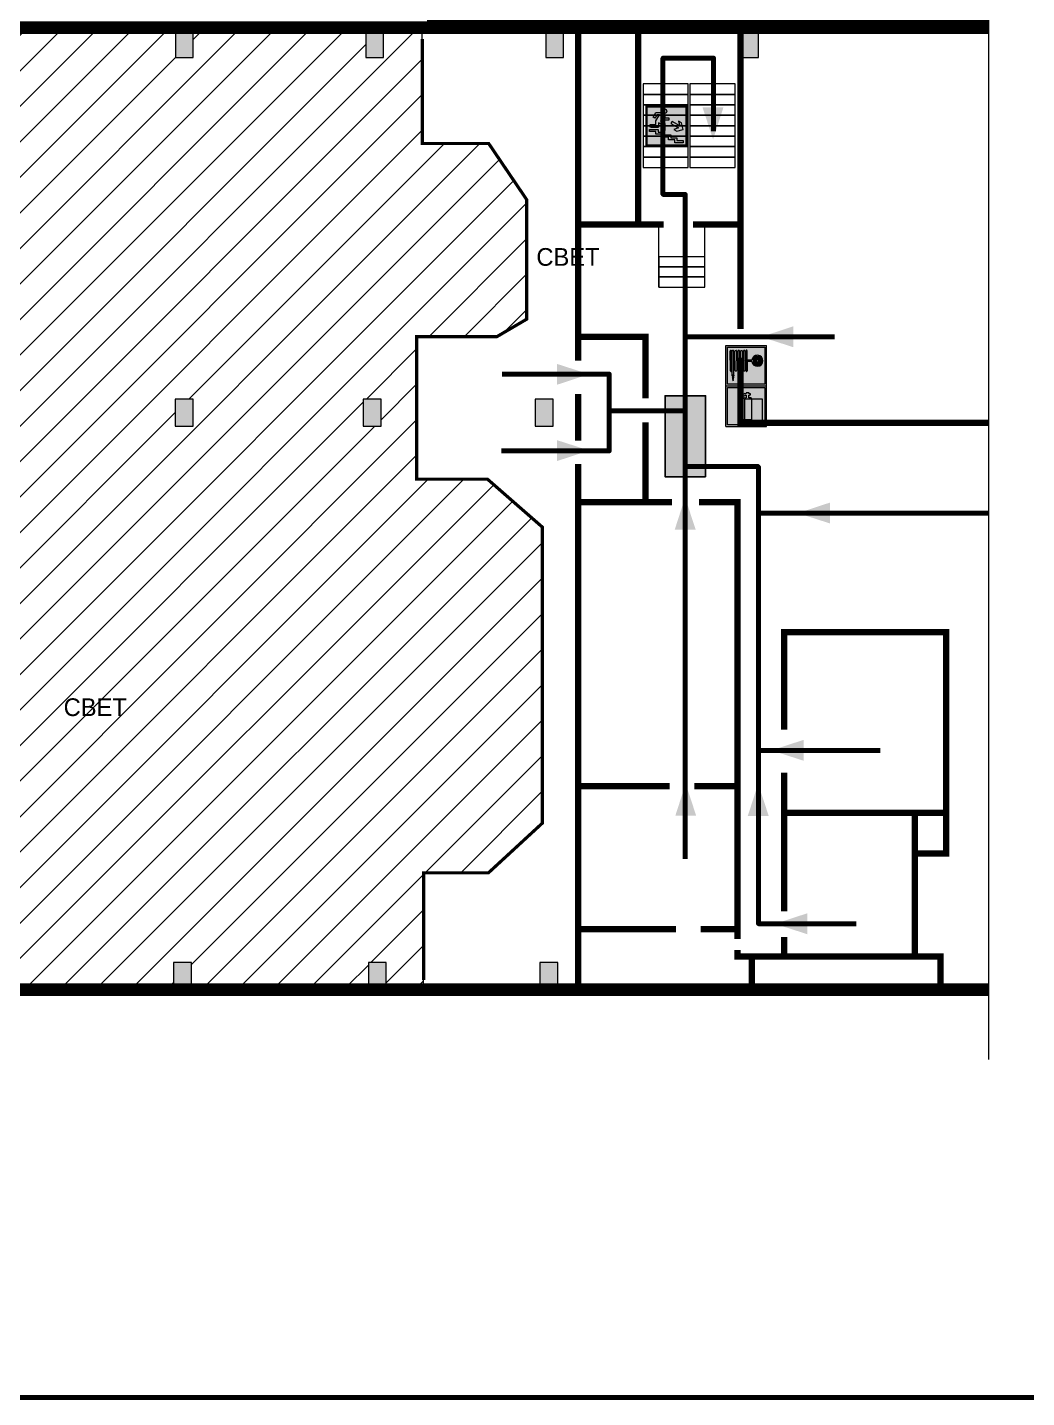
# Model space of a CAD drawing. Header units: millimetres. Extents: x 13114 to 67229, y 22859 to 38520.
# Drawn here: x 23642.5 to 23838.4, y 30105.6 to 30374.2 of the extents above; entities that cross this region are included whole.
import ezdxf

# ---------------------------------------------------------------- set-up
doc = ezdxf.new("R2010")
doc.units = ezdxf.units.MM
doc.layers.add('План_Штампы', color=7, linetype='Continuous')
doc.styles.add('обычный', font='arial.ttf')

# ---------------------------------------------------------------- blocks, each defined once
blk = doc.blocks.new('A$C3AD82952')
at = {"true_color": 0xf5f5ff}
h = blk.add_hatch(color=7, dxfattribs=at)
h.dxf.hatch_style = 1
h.paths.add_polyline_path([(8.21, 8.73, 0.414214), (7.89, 9.05), (7.22, 9.05), (7.22, 9.92), (7.59, 9.92, 1), (7.57, 10.36), (7.22, 10.36), (7.22, 10.6), (6.43, 10.6), (6.43, 10.36), (6.01, 10.36), (4.74, 9.59), (4.74, 8.69), (4.98, 8.73), (4.98, 9.26), (6.12, 9.91), (6.43, 9.91), (6.43, 9.05), (5.76, 9.05, 0.414214), (5.44, 8.73), (5.44, 2.2), (8.21, 2.2)], flags=0)
h.paths.add_polyline_path([(12.8, 12.8), (0, 12.8), (0, 0), (12.8, 0)])
h.paths.add_polyline_path([(0.51, 12.29), (12.29, 12.29), (12.29, 0.51), (0.51, 0.51)], flags=16)
h.paths.add_polyline_path([(4.74, 9.59), (6.01, 10.36), (6.43, 10.36), (6.43, 10.6), (7.22, 10.6), (7.22, 10.36), (7.59, 10.36, -0.94586), (7.59, 9.92), (7.22, 9.92), (7.22, 9.05), (7.89, 9.05, -0.414214), (8.21, 8.73), (8.21, 2.2), (5.44, 2.2), (5.44, 8.73, -0.414214), (5.76, 9.05), (6.43, 9.05), (6.43, 9.91), (6.12, 9.91), (4.98, 9.26), (4.98, 8.73), (4.74, 8.69)], flags=0)
h = blk.add_hatch(color=242)
h.dxf.hatch_style = 1
h.paths.add_polyline_path([(12.29, 12.29), (0.51, 12.29), (0.51, 0.51), (12.29, 0.51)])
h.paths.add_polyline_path([(4.74, 8.69), (4.74, 9.59), (6.01, 10.36), (6.43, 10.36), (6.43, 10.6), (7.22, 10.6), (7.22, 10.36), (7.59, 10.36, -0.94586), (7.59, 9.92), (7.22, 9.92), (7.22, 9.05), (7.89, 9.05, -0.414214), (8.21, 8.73), (8.21, 2.2), (5.44, 2.2), (5.44, 8.73, -0.414214), (5.76, 9.05), (6.43, 9.05), (6.43, 9.91), (6.12, 9.91), (4.98, 9.26), (4.98, 8.73)], flags=16)
h = blk.add_hatch(color=7, dxfattribs=at)
h.dxf.hatch_style = 1
h.paths.add_polyline_path([(8.21, 8.73, 0.414214), (7.89, 9.05), (7.22, 9.05), (7.22, 9.92), (7.59, 9.92, 1), (7.57, 10.36), (7.22, 10.36), (7.22, 10.6), (6.43, 10.6), (6.43, 10.36), (6.01, 10.36), (4.74, 9.59), (4.74, 8.69), (4.98, 8.73), (4.98, 9.26), (6.12, 9.91), (6.43, 9.91), (6.43, 9.05), (5.76, 9.05, 0.414214), (5.44, 8.73), (5.44, 2.2), (8.21, 2.2)])
at = {"color": 242, "lineweight": 5}
for p, q in [((0, 0), (0, 12.8)), ((0, 12.8), (12.8, 12.8)), ((6.01, 10.36), (4.74, 9.59)), ((4.74, 9.59), (4.74, 8.69)), ((4.74, 8.69), (4.98, 8.73)), ((4.98, 9.26), (6.12, 9.91)), ((4.98, 8.73), (4.98, 9.26)), ((5.44, 2.2), (5.44, 8.73)), ((5.76, 9.05), (6.43, 9.05)), ((6.01, 10.36), (6.43, 10.36)), ((6.12, 9.91), (6.43, 9.91)), ((7.22, 10.6), (6.43, 10.6)), ((6.43, 10.6), (6.43, 10.36)), ((6.43, 9.91), (6.43, 9.05)), ((7.22, 10.36), (7.22, 10.6)), ((7.59, 10.36), (7.22, 10.36)), ((7.22, 9.05), (7.22, 9.92)), ((7.59, 9.92), (7.22, 9.92)), ((7.89, 9.05), (7.22, 9.05)), ((8.21, 2.2), (8.21, 8.73)), ((12.8, 0), (12.8, 12.8)), ((0, 0), (12.8, 0)), ((5.44, 2.2), (8.21, 2.2))]:
    blk.add_line(p, q, dxfattribs=at)
blk.add_lwpolyline([(0.51, 12.29), (12.29, 12.29), (12.29, 0.51), (0.51, 0.51)], close=True, dxfattribs=at)
for centre, radius, start, end in [((5.76, 8.73), 0.32, 90, 180), ((7.58, 10.14), 0.223, 273.1875, 86.8125), ((7.89, 8.73), 0.32, 0, 90)]:
    blk.add_arc(centre, radius, start, end, dxfattribs=at)
blk = doc.blocks.new('A$C37112FD5')
at = {"true_color": 0xf5f5ff}
h = blk.add_hatch(color=7, dxfattribs=at)
h.dxf.hatch_style = 1
h.paths.add_polyline_path([(12.8, -7.4), (0, -7.4), (0, -20.2), (12.8, -20.2)])
h.paths.add_polyline_path([(12.29, -7.91), (12.29, -19.69), (0.51, -19.69), (0.51, -7.91)], flags=16)
h.paths.add_polyline_path([(4.98, -9.04, -0.42597), (5.17, -9.22), (5.17, -12.25), (5.17, -15.29, -0.432244), (4.98, -15.47), (4.83, -15.47, -0.42597), (4.64, -15.29), (4.64, -12.25), (4.64, -9.22, -0.432244), (4.83, -9.04)], flags=0)
h.paths.add_polyline_path([(4.28, -9.22), (4.28, -12.25), (4.28, -15.29, -0.432244), (4.09, -15.47), (3.94, -15.47, -0.42597), (3.75, -15.29), (3.75, -12.25), (3.75, -9.22, -0.432244), (3.94, -9.04), (4.09, -9.04, -0.42597)], flags=0)
h.paths.add_polyline_path([(5.72, -9.04), (5.87, -9.04, -0.42597), (6.06, -9.22), (6.06, -12.25), (6.06, -15.29, -0.432244), (5.87, -15.47), (5.72, -15.47, -0.42597), (5.53, -15.29), (5.53, -12.25), (5.53, -9.22, -0.432244)], flags=0)
h.paths.add_polyline_path([(6.42, -8.9), (6.5, -8.9, -0.42597), (6.69, -9.08), (6.69, -12.03), (8.21, -12.03, -15.824349), (8.21, -12.47), (6.69, -12.47), (6.69, -15.42, -0.432244), (6.5, -15.6), (6.42, -15.6)], flags=0)
h.paths.add_polyline_path([(3.39, -9.22), (3.39, -12.25), (3.39, -15.29, -0.432244), (3.2, -15.47), (3.05, -15.47, -0.42597), (2.85, -15.29), (2.85, -12.25), (2.85, -9.22, -0.432244), (3.05, -9.04), (3.2, -9.04, -0.42597)], flags=0)
h.paths.add_polyline_path([(2.5, -9.22), (2.5, -16.71), (1.96, -16.71), (1.96, -9.22, -0.432244), (2.15, -9.04), (2.31, -9.04, -0.42597)], flags=0)
h.paths.add_polyline_path([(1.61, -8.9), (1.61, -15.6), (1.57, -15.6, -0.42597), (1.37, -15.42), (1.37, -12.03), (1.37, -9.09, -0.432244), (1.57, -8.9)], flags=0)
h.paths.add_polyline_path([(9.76, -10.81), (9.76, -12.03), (8.49, -12.03, -0.336371)], flags=0)
h.paths.add_polyline_path([(8.49, -12.47), (9.76, -12.47), (9.76, -13.7, -0.336371)], flags=0)
h.paths.add_polyline_path([(10.11, -10.81, -0.336371), (11.38, -12.03), (10.11, -12.03)], flags=0)
h.paths.add_polyline_path([(10.11, -12.47), (11.38, -12.47, -0.336371), (10.11, -13.7)], flags=0)
h.paths.add_polyline_path([(2.5, -16.84), (2.5, -17.05), (1.97, -17.05), (1.97, -16.84)], flags=0)
h.paths.add_polyline_path([(2.5, -17.24, -0.033778), (2.24, -18.6, -0.033778), (1.97, -17.24)], flags=0)
h = blk.add_hatch(color=242)
h.dxf.hatch_style = 1
h.paths.add_polyline_path([(12.29, -7.91), (0.51, -7.91), (0.51, -19.69), (12.29, -19.69)])
h.paths.add_polyline_path([(6.42, -15.6), (6.42, -8.9), (6.5, -8.9, -0.42597), (6.69, -9.08), (6.69, -12.03), (8.21, -12.03, -15.824349), (8.21, -12.47), (6.69, -12.47), (6.69, -15.42, -0.432244), (6.5, -15.6)], flags=16)
h.paths.add_polyline_path([(5.87, -15.47), (5.72, -15.47, -0.42597), (5.53, -15.29), (5.53, -12.25), (5.53, -9.22, -0.432244), (5.72, -9.04), (5.87, -9.04, -0.42597), (6.06, -9.22), (6.06, -12.25), (6.06, -15.29, -0.432244)], flags=16)
h.paths.add_polyline_path([(4.98, -15.47), (4.83, -15.47, -0.42597), (4.64, -15.29), (4.64, -12.25), (4.64, -9.22, -0.432244), (4.83, -9.04), (4.98, -9.04, -0.42597), (5.17, -9.22), (5.17, -12.25), (5.17, -15.29, -0.432244)], flags=16)
h.paths.add_polyline_path([(4.09, -15.47), (3.94, -15.47, -0.42597), (3.75, -15.29), (3.75, -12.25), (3.75, -9.22, -0.432244), (3.94, -9.04), (4.09, -9.04, -0.42597), (4.28, -9.22), (4.28, -12.25), (4.28, -15.29, -0.432244)], flags=16)
h.paths.add_polyline_path([(3.2, -15.47), (3.05, -15.47, -0.42597), (2.85, -15.29), (2.85, -12.25), (2.85, -9.22, -0.432244), (3.05, -9.04), (3.2, -9.04, -0.42597), (3.39, -9.22), (3.39, -12.25), (3.39, -15.29, -0.432244)], flags=16)
h.paths.add_polyline_path([(2.5, -17.05), (1.97, -17.05), (1.97, -16.84), (2.5, -16.84)], flags=16)
h.paths.add_polyline_path([(2.5, -17.24, -0.033778), (2.24, -18.6, -0.033778), (1.97, -17.24)], flags=16)
h.paths.add_polyline_path([(2.5, -16.71), (1.96, -16.71), (1.96, -9.22, -0.432244), (2.15, -9.04), (2.31, -9.04, -0.42597), (2.5, -9.22)], flags=16)
h.paths.add_polyline_path([(1.61, -15.6), (1.57, -15.6, -0.42597), (1.37, -15.42), (1.37, -12.03), (1.37, -9.09, -0.432244), (1.57, -8.9), (1.61, -8.9)], flags=16)
h.paths.add_polyline_path([(8.49, -12.47), (9.76, -12.47), (9.76, -13.7, -0.336371)], flags=0)
h.paths.add_polyline_path([(10.11, -13.7), (10.11, -12.47), (11.38, -12.47, -0.336371)], flags=0)
h.paths.add_polyline_path([(8.49, -12.03, -0.336371), (9.76, -10.81), (9.76, -12.03)], flags=0)
h.paths.add_polyline_path([(10.11, -12.03), (10.11, -10.81, -0.336371), (11.38, -12.03)], flags=0)
h = blk.add_hatch(color=7, dxfattribs=at)
h.dxf.hatch_style = 1
h.paths.add_polyline_path([(1.61, -8.9), (1.57, -8.9, 0.432244), (1.37, -9.09), (1.37, -12.03), (1.37, -15.42, 0.42597), (1.57, -15.6), (1.61, -15.6)])
h.paths.add_polyline_path([(2.5, -9.22, 0.42597), (2.31, -9.04), (2.15, -9.04, 0.432244), (1.96, -9.22), (1.96, -16.71), (2.5, -16.71)])
h.paths.add_polyline_path([(2.5, -16.84), (1.97, -16.84), (1.97, -17.05), (2.5, -17.05)])
h.paths.add_polyline_path([(2.5, -17.24), (1.97, -17.24, 0.033778), (2.24, -18.6, 0.033778)])
h.paths.add_polyline_path([(3.39, -12.25), (3.39, -9.22, 0.42597), (3.2, -9.04), (3.05, -9.04, 0.432244), (2.85, -9.22), (2.85, -12.25), (2.85, -15.29, 0.42597), (3.05, -15.47), (3.2, -15.47, 0.432244), (3.39, -15.29)])
h.paths.add_polyline_path([(4.28, -12.25), (4.28, -9.22, 0.42597), (4.09, -9.04), (3.94, -9.04, 0.432244), (3.75, -9.22), (3.75, -12.25), (3.75, -15.29, 0.42597), (3.94, -15.47), (4.09, -15.47, 0.432244), (4.28, -15.29)])
h.paths.add_polyline_path([(5.17, -12.25), (5.17, -9.22, 0.42597), (4.98, -9.04), (4.83, -9.04, 0.432244), (4.64, -9.22), (4.64, -12.25), (4.64, -15.29, 0.42597), (4.83, -15.47), (4.98, -15.47, 0.432244), (5.17, -15.29)])
h.paths.add_polyline_path([(6.06, -12.25), (6.06, -9.22, 0.42597), (5.87, -9.04), (5.72, -9.04, 0.432244), (5.53, -9.22), (5.53, -12.25), (5.53, -15.29, 0.42597), (5.72, -15.47), (5.87, -15.47, 0.432244), (6.06, -15.29)])
h.paths.add_polyline_path([(6.69, -12.47), (8.21, -12.47, 15.824349), (8.21, -12.03), (6.69, -12.03), (6.69, -9.08, 0.42597), (6.5, -8.9), (6.42, -8.9), (6.42, -15.6), (6.5, -15.6, 0.432244), (6.69, -15.42)])
h.paths.add_polyline_path([(8.49, -12.47), (9.76, -12.47), (9.76, -13.7, -0.336371)], flags=16)
h.paths.add_polyline_path([(8.49, -12.03, -0.336371), (9.76, -10.81), (9.76, -12.03)], flags=16)
h.paths.add_polyline_path([(10.11, -12.47), (11.38, -12.47, -0.336371), (10.11, -13.7)], flags=16)
h.paths.add_polyline_path([(10.11, -12.03), (10.11, -10.81, -0.336371), (11.38, -12.03)], flags=16)
h = blk.add_hatch(color=242)
h.dxf.hatch_style = 1
h.paths.add_polyline_path([(9.76, -10.81, 0.336371), (8.49, -12.03), (9.76, -12.03)])
h.paths.add_polyline_path([(10.11, -10.81), (10.11, -12.03), (11.38, -12.03, 0.336371)])
h.paths.add_polyline_path([(11.38, -12.47), (10.11, -12.47), (10.11, -13.7, 0.336371)])
h.paths.add_polyline_path([(9.76, -12.47), (8.49, -12.47, 0.336371), (9.76, -13.7)])
at = {"color": 242, "lineweight": 5}
for p, q in [((0, -20.2), (0, -7.4)), ((0, -7.4), (12.8, -7.4)), ((12.8, -20.2), (12.8, -7.4)), ((1.37, -12.03), (1.37, -9.08)), ((1.37, -12.03), (1.37, -15.42)), ((1.57, -8.9), (1.61, -8.9)), ((1.61, -8.9), (1.61, -15.6)), ((1.96, -16.71), (1.96, -9.22)), ((2.15, -9.04), (2.31, -9.04)), ((2.5, -16.71), (2.5, -9.22)), ((2.85, -12.25), (2.85, -9.22)), ((2.85, -12.25), (2.85, -15.29)), ((3.05, -9.04), (3.2, -9.04)), ((3.39, -12.25), (3.39, -9.22)), ((3.39, -12.25), (3.39, -15.29)), ((3.75, -12.25), (3.75, -9.22)), ((3.75, -12.25), (3.75, -15.29)), ((3.94, -9.04), (4.09, -9.04)), ((4.28, -12.25), (4.28, -9.22)), ((4.28, -12.25), (4.28, -15.29)), ((4.64, -12.25), (4.64, -9.22)), ((4.64, -12.25), (4.64, -15.29)), ((4.83, -9.04), (4.98, -9.04)), ((5.17, -12.25), (5.17, -9.22)), ((5.17, -12.25), (5.17, -15.29)), ((5.53, -12.25), (5.53, -9.22)), ((5.53, -12.25), (5.53, -15.29)), ((5.72, -9.04), (5.87, -9.04)), ((6.06, -12.25), (6.06, -9.22)), ((6.06, -12.25), (6.06, -15.29)), ((6.42, -8.9), (6.42, -15.6)), ((6.5, -8.9), (6.42, -8.9)), ((6.69, -12.03), (6.69, -9.08)), ((8.21, -12.03), (6.69, -12.03)), ((8.21, -12.47), (6.69, -12.47)), ((6.69, -12.47), (6.69, -15.42)), ((9.76, -12.03), (8.49, -12.03)), ((9.76, -12.47), (8.49, -12.47)), ((9.76, -10.81), (9.76, -12.03)), ((9.76, -12.47), (9.76, -13.7)), ((10.11, -10.81), (10.11, -12.03)), ((11.38, -12.03), (10.11, -12.03)), ((11.38, -12.47), (10.11, -12.47)), ((10.11, -12.47), (10.11, -13.7)), ((1.57, -15.6), (1.61, -15.6)), ((1.96, -16.71), (2.5, -16.71)), ((1.97, -16.84), (2.5, -16.84)), ((1.97, -17.05), (1.97, -16.84)), ((2.5, -17.05), (1.97, -17.05)), ((1.97, -17.24), (2.5, -17.24)), ((2.5, -16.84), (2.5, -17.05)), ((3.05, -15.47), (3.2, -15.47)), ((3.94, -15.47), (4.09, -15.47)), ((4.83, -15.47), (4.98, -15.47)), ((5.72, -15.47), (5.87, -15.47)), ((6.42, -15.6), (6.5, -15.6)), ((0, -20.2), (12.8, -20.2))]:
    blk.add_line(p, q, dxfattribs=at)
blk.add_lwpolyline([(0.51, -7.91), (12.29, -7.91), (12.29, -19.69), (0.51, -19.69)], close=True, dxfattribs=at)
for centre, radius, start, end in [((1.56, -9.09), 0.182, 87.1027, 180.6071), ((2.15, -9.22), 0.182, 87.1027, 180.6071), ((2.32, -9.22), 0.182, 359.3929, 92.8973), ((3.04, -9.22), 0.182, 87.1027, 180.6071), ((3.21, -9.22), 0.182, 359.3929, 92.8973), ((3.93, -9.22), 0.182, 87.1027, 180.6071), ((4.1, -9.22), 0.182, 359.3929, 92.8973), ((4.82, -9.22), 0.182, 87.1027, 180.6071), ((4.99, -9.22), 0.182, 359.3929, 92.8973), ((5.71, -9.22), 0.182, 87.1027, 180.6071), ((5.88, -9.22), 0.182, 359.3929, 92.8973), ((6.51, -9.09), 0.182, 359.3929, 92.8973), ((9.93, -12.25), 1.74, 187.2319, 172.7681), ((9.93, -12.25), 1.46, 96.9927, 171.3585), ((9.93, -12.25), 1.46, 188.6415, 263.0073), ((9.93, -12.25), 1.46, 8.6415, 83.0073), ((9.93, -12.25), 1.46, 276.9927, 351.3585), ((1.56, -15.42), 0.182, 179.3929, 272.8973), ((12.17, -15.98), 10.27, 187.041, 194.7793), ((-7.7, -15.98), 10.27, 345.2207, 352.959), ((3.04, -15.29), 0.182, 179.3929, 272.8973), ((3.21, -15.29), 0.182, 267.1027, 0.6071), ((3.93, -15.29), 0.182, 179.3929, 272.8973), ((4.1, -15.29), 0.182, 267.1027, 0.6071), ((4.82, -15.29), 0.182, 179.3929, 272.8973), ((4.99, -15.29), 0.182, 267.1027, 0.6071), ((5.71, -15.29), 0.182, 179.3929, 272.8973), ((5.88, -15.29), 0.182, 267.1027, 0.6071), ((6.51, -15.42), 0.182, 267.1027, 0.6071)]:
    blk.add_arc(centre, radius, start, end, dxfattribs=at)
blk = doc.blocks.new('вниз')
at = {"lineweight": 0, "true_color": 0xffffff}
h = blk.add_hatch(color=7, dxfattribs=at)
h.dxf.hatch_style = 1
h.paths.add_polyline_path([(40994.51, -4472.22), (40986.51, -4472.22), (40986.51, -4480.22), (40994.51, -4480.22)])
h.paths.add_polyline_path([(40994.31, -4472.42), (40994.31, -4480.01), (40986.71, -4480.01), (40986.71, -4472.42)], flags=16)
h.paths.add_polyline_path([(40988.43, -4473.53), (40989.43, -4473.53), (40990.19, -4473.96), (40990.19, -4474.6), (40991, -4474.6), (40991, -4475.06), (40989.73, -4475.06), (40989.73, -4474.46), (40989.3, -4475.18), (40990.17, -4475.7), (40990.17, -4477.11), (40989.63, -4477.11), (40989.63, -4476.01), (40988.94, -4475.59), (40988.94, -4476.46), (40988.94, -4476.46), (40987.47, -4476.46), (40987.26, -4476.46), (40987.26, -4475.92), (40988.4, -4475.92), (40988.4, -4475.2), (40989.1, -4473.99), (40988.66, -4473.99), (40988.24, -4474.7), (40987.86, -4474.47), (40988.41, -4473.56)], flags=0)
h.paths.add_polyline_path([(40990.55, -4473.29, -1), (40989.69, -4473.29, -1)], flags=0)
h.paths.add_polyline_path([(40988.85, -4476.89), (40988.85, -4477.43), (40990.1, -4477.43), (40990.1, -4477.99), (40991.34, -4477.99), (40991.34, -4478.54), (40992.59, -4478.54), (40992.59, -4479.09), (40993.83, -4479.09), (40993.83, -4479.52), (40992.17, -4479.52), (40992.17, -4478.97), (40990.91, -4478.97), (40990.91, -4478.41), (40989.68, -4478.41), (40989.68, -4477.86), (40988.43, -4477.86), (40988.43, -4477.31), (40987.6, -4477.31), (40987.18, -4477.31), (40987.18, -4476.89)], flags=0)
h.paths.add_polyline_path([(40991.61, -4475.33), (40993.12, -4476.2), (40992.9, -4475.27), (40993.48, -4475.6), (40993.83, -4476.88), (40992.56, -4477.22), (40991.97, -4476.88), (40992.9, -4476.61), (40991.38, -4475.74), (40991.58, -4475.39)], flags=0)
h.paths.add_polyline_path([(40990.19, -4473.96), (40989.43, -4473.53), (40988.43, -4473.53), (40988.41, -4473.56), (40987.86, -4474.47), (40988.24, -4474.7), (40988.66, -4473.99), (40989.1, -4473.99), (40988.4, -4475.2), (40988.4, -4475.92), (40987.26, -4475.92), (40987.26, -4476.46), (40987.47, -4476.46), (40988.94, -4476.46), (40988.94, -4476.27), (40988.94, -4475.59), (40989.63, -4476.01), (40989.63, -4477.11), (40990.17, -4477.11), (40990.17, -4475.7), (40989.3, -4475.18), (40989.73, -4474.46), (40989.73, -4475.06), (40991, -4475.06), (40991, -4474.6), (40990.19, -4474.6)], flags=0)
h.paths.add_polyline_path([(40990.55, -4473.29, 1), (40989.69, -4473.29, 1)], flags=0)
h.paths.add_polyline_path([(40991.61, -4475.33), (40991.58, -4475.39), (40991.38, -4475.74), (40992.9, -4476.61), (40991.97, -4476.88), (40992.56, -4477.22), (40993.83, -4476.88), (40993.48, -4475.6), (40992.9, -4475.27), (40993.12, -4476.2)], flags=0)
h.paths.add_polyline_path([(40990.1, -4477.43), (40988.85, -4477.43), (40988.85, -4476.89), (40987.18, -4476.89), (40987.18, -4477.31), (40987.6, -4477.31), (40988.43, -4477.31), (40988.43, -4477.86), (40989.68, -4477.86), (40989.68, -4478.41), (40990.91, -4478.41), (40990.91, -4478.97), (40992.17, -4478.97), (40992.17, -4479.52), (40993.83, -4479.52), (40993.83, -4479.09), (40992.59, -4479.09), (40992.59, -4478.54), (40991.34, -4478.54), (40991.34, -4477.99), (40990.1, -4477.99)], flags=0)
at = {"lineweight": 0}
h = blk.add_hatch(color=126, dxfattribs=at)
h.dxf.hatch_style = 1
h.paths.add_polyline_path([(40994.31, -4472.42), (40986.71, -4472.42), (40986.71, -4480.01), (40994.31, -4480.01)])
h.paths.add_polyline_path([(40988.43, -4473.53), (40989.43, -4473.53), (40990.19, -4473.96), (40990.19, -4474.6), (40991, -4474.6), (40991, -4475.06), (40989.73, -4475.06), (40989.73, -4474.46), (40989.3, -4475.18), (40990.17, -4475.7), (40990.17, -4477.11), (40989.63, -4477.11), (40989.63, -4476.01), (40988.94, -4475.59), (40988.94, -4476.46), (40988.94, -4476.46), (40987.47, -4476.46), (40987.26, -4476.46), (40987.26, -4475.92), (40988.4, -4475.92), (40988.4, -4475.2), (40989.1, -4473.99), (40988.66, -4473.99), (40988.24, -4474.7), (40987.86, -4474.47), (40988.41, -4473.56)], flags=16)
h.paths.add_polyline_path([(40990.55, -4473.29, -1), (40989.69, -4473.29, -1)], flags=16)
h.paths.add_polyline_path([(40988.85, -4476.89), (40988.85, -4477.43), (40990.1, -4477.43), (40990.1, -4477.99), (40991.34, -4477.99), (40991.34, -4478.54), (40992.59, -4478.54), (40992.59, -4479.09), (40993.83, -4479.09), (40993.83, -4479.52), (40992.17, -4479.52), (40992.17, -4478.97), (40990.91, -4478.97), (40990.91, -4478.41), (40989.68, -4478.41), (40989.68, -4477.86), (40988.43, -4477.86), (40988.43, -4477.31), (40987.6, -4477.31), (40987.18, -4477.31), (40987.18, -4476.89)], flags=16)
h.paths.add_polyline_path([(40991.61, -4475.33), (40993.12, -4476.2), (40992.9, -4475.27), (40993.48, -4475.6), (40993.83, -4476.88), (40992.56, -4477.22), (40991.97, -4476.88), (40992.9, -4476.61), (40991.38, -4475.74), (40991.58, -4475.39)], flags=16)
at = {"lineweight": 0, "true_color": 0xffffff}
h = blk.add_hatch(color=7, dxfattribs=at)
h.dxf.hatch_style = 1
h.paths.add_polyline_path([(40989.73, -4474.46), (40989.73, -4475.06), (40991, -4475.06), (40991, -4474.6), (40990.19, -4474.6), (40990.19, -4473.96), (40989.43, -4473.53), (40988.43, -4473.53), (40988.41, -4473.56), (40987.86, -4474.47), (40988.24, -4474.7), (40988.66, -4473.99), (40989.1, -4473.99), (40988.4, -4475.2), (40988.4, -4475.92), (40987.26, -4475.92), (40987.26, -4476.46), (40987.47, -4476.46), (40988.94, -4476.46), (40988.94, -4475.59), (40989.63, -4476.01), (40989.63, -4477.11), (40990.17, -4477.11), (40990.17, -4475.7), (40989.3, -4475.18)])
h.paths.add_polyline_path([(40989.69, -4473.29, 1), (40990.55, -4473.29, 1)])
h.paths.add_polyline_path([(40991.61, -4475.33), (40991.58, -4475.39), (40991.38, -4475.74), (40992.9, -4476.61), (40991.97, -4476.88), (40992.56, -4477.22), (40993.83, -4476.88), (40993.48, -4475.6), (40992.9, -4475.27), (40993.12, -4476.2)])
h.paths.add_polyline_path([(40990.1, -4477.43), (40988.85, -4477.43), (40988.85, -4476.89), (40987.18, -4476.89), (40987.18, -4477.31), (40987.6, -4477.31), (40988.43, -4477.31), (40988.43, -4477.86), (40989.68, -4477.86), (40989.68, -4478.41), (40990.91, -4478.41), (40990.91, -4478.97), (40992.17, -4478.97), (40992.17, -4479.52), (40993.83, -4479.52), (40993.83, -4479.09), (40992.59, -4479.09), (40992.59, -4478.54), (40991.34, -4478.54), (40991.34, -4477.99), (40990.1, -4477.99)])
at = {"color": 126, "lineweight": 0}
for points in [[(40986.51, -4472.22), (40994.51, -4472.22), (40994.51, -4480.22), (40986.51, -4480.22)], [(40986.71, -4472.42), (40994.31, -4472.42), (40994.31, -4480.01), (40986.71, -4480.01)]]:
    blk.add_lwpolyline(points, close=True, dxfattribs=at)
for points in [[(40987.47, -4476.46), (40987.26, -4476.46), (40987.26, -4475.92), (40988.4, -4475.92), (40988.4, -4475.2), (40989.1, -4473.99), (40988.66, -4473.99), (40988.24, -4474.7), (40987.86, -4474.47), (40988.41, -4473.56), (40988.43, -4473.53), (40989.43, -4473.53), (40990.19, -4473.96), (40990.19, -4474.6), (40991, -4474.6), (40991, -4475.06), (40989.73, -4475.06), (40989.73, -4474.46), (40989.3, -4475.18), (40990.17, -4475.7), (40990.17, -4477.11), (40989.63, -4477.11), (40989.63, -4476.01), (40988.94, -4475.59), (40988.94, -4476.46)], [(40991.58, -4475.39), (40991.38, -4475.74), (40992.9, -4476.61), (40991.97, -4476.88), (40992.56, -4477.22), (40993.83, -4476.88), (40993.48, -4475.6), (40992.9, -4475.27), (40993.12, -4476.2), (40991.61, -4475.33), (40991.58, -4475.39)], [(40987.6, -4477.31), (40987.18, -4477.31), (40987.18, -4476.89), (40988.85, -4476.89), (40988.85, -4477.43), (40990.1, -4477.43), (40990.1, -4477.99), (40991.34, -4477.99), (40991.34, -4478.54), (40992.59, -4478.54), (40992.59, -4479.09), (40993.83, -4479.09), (40993.83, -4479.52), (40992.17, -4479.52), (40992.17, -4478.97), (40990.91, -4478.97), (40990.91, -4478.41), (40989.68, -4478.41), (40989.68, -4477.86), (40988.43, -4477.86), (40988.43, -4477.31), (40987.6, -4477.31)], [(40987.47, -4476.46), (40988.94, -4476.46), (40988.94, -4476.27)]]:
    blk.add_lwpolyline(points, dxfattribs=at)
blk.add_circle((40990.12, -4473.29), 0.432, dxfattribs=at)
blk = doc.blocks.new('A$C32E8229D')
at = {"true_color": 0xffffff}
blk.add_hatch(color=7, dxfattribs=at).paths.add_polyline_path([(0, 0), (0, -8), (16, -8), (16, 0)])
h = blk.add_hatch(color=126)
h.paths.add_polyline_path([(0.2, -0.2), (15.8, -0.2), (15.8, -7.8), (0.2, -7.8)])
h.paths.add_polyline_path([(13.49, -2.05), (12.08, -2.05), (11.37, -2.63, 0.162397), (11.29, -2.84), (11.29, -3.63), (10.35, -3.63), (10.35, -4.05), (11.68, -4.05), (11.68, -3.48), (12.26, -4.28), (11.29, -5.1), (11.29, -6.78), (11.85, -6.78), (11.85, -5.44), (12.8, -4.64), (12.8, -5.94), (14.46, -5.94), (14.46, -5.39), (13.45, -5.39), (13.45, -3.97), (12.46, -2.59), (13.15, -2.59), (13.69, -3.34), (14.18, -3)], flags=16)
h.paths.add_polyline_path([(10.74, -1.82, 1), (11.8, -1.82, 1)], flags=16)
h.paths.add_polyline_path([(9.39, -3.59), (5.99, -3.59), (6.56, -3.03), (5.91, -3.03), (5.1, -3.83), (5.91, -4.64), (6.56, -4.64), (5.99, -4.09), (9.39, -4.09)], flags=16)
h.paths.add_polyline_path([(4.29, -1.08), (1.72, -1.08), (1.72, -6.6), (4.29, -6.6)], flags=16)
at = {"color": 126}
blk.add_lwpolyline([(16, -8), (0, -8), (0, 0), (16, 0)], close=True, dxfattribs=at)

msp = doc.modelspace()

# ---------------------------------------------------------------- hatches: boundary and pattern name
at = {"lineweight": 0}
h = msp.add_hatch(dxfattribs=at)
h.set_pattern_fill('ANSI31', color=256, scale=1.55)
h.set_pattern_definition([(45, (-8622.3147, 16281.0043), (-3.47984925, 3.47984925), [])])
h.paths.add_polyline_path([(23485.85, 30296.04), (23485.85, 30211.36), (23533.6, 30211.36), (23533.6, 30186.17), (23559.89, 30186.17), (23559.89, 30190.86), (23563.38, 30190.86), (23563.38, 30186.17), (23597.97, 30186.17), (23597.97, 30190.86), (23601.46, 30190.86), (23601.46, 30186.17), (23634.13, 30186.17), (23634.13, 30190.86), (23637.63, 30190.86), (23637.63, 30186.17), (23671.19, 30186.17), (23671.19, 30190.86), (23674.68, 30190.86), (23674.68, 30186.17), (23709.4, 30186.17), (23709.4, 30190.86), (23712.89, 30190.86), (23712.89, 30186.17), (23720.21, 30186.17), (23720.21, 30208.48), (23732.93, 30208.48), (23743.47, 30218.2), (23743.47, 30276.24), (23732.73, 30285.63), (23718.84, 30285.63), (23718.84, 30313.56), (23734.55, 30313.56), (23740.4, 30316.99), (23740.4, 30340.44), (23732.97, 30351.42), (23719.94, 30351.42), (23719.94, 30374.12), (23500.33, 30374.16), (23500.33, 30348.3), (23635.36, 30348.3), (23635.36, 30342.23), (23636.6, 30342.23), (23636.6, 30334.3), (23635.53, 30334.3), (23635.53, 30333.31), (23635.53, 30331.94), (23635.53, 30330.58), (23635.53, 30329.22), (23635.53, 30327.86), (23629.69, 30327.86), (23628.85, 30327.86), (23628.85, 30296.04)])
h.paths.add_polyline_path([(23635.06, 30296.04), (23635.06, 30301.33), (23638.55, 30301.33), (23638.55, 30296.04)], flags=16)
h.paths.add_polyline_path([(23671.54, 30296.04), (23671.54, 30301.33), (23675.03, 30301.33), (23675.03, 30296.04)], flags=16)
h.paths.add_polyline_path([(23596.54, 30368.26), (23596.54, 30373.55), (23600.03, 30373.55), (23600.03, 30368.26)], flags=16)
h.paths.add_polyline_path([(23563.82, 30368.26), (23560.32, 30368.26), (23560.32, 30373.55), (23563.82, 30373.55)], flags=16)
h.paths.add_polyline_path([(23634.96, 30368.26), (23634.96, 30373.55), (23638.46, 30373.55), (23638.46, 30368.26)], flags=16)
h.paths.add_polyline_path([(23708.38, 30296.04), (23708.38, 30301.33), (23711.88, 30301.33), (23711.88, 30296.04)], flags=16)
h.paths.add_polyline_path([(23671.55, 30368.26), (23671.55, 30373.55), (23675.05, 30373.55), (23675.05, 30368.26)], flags=16)
h.paths.add_polyline_path([(23525.64, 30368.26), (23522.14, 30368.26), (23522.14, 30373.55), (23525.64, 30373.55)], flags=16)
h.paths.add_polyline_path([(23708.86, 30368.26), (23708.86, 30373.55), (23712.35, 30373.55), (23712.35, 30368.26)], flags=16)
h.paths.add_polyline_path([(23576.18, 30238.01), (23590.64, 30238.01), (23590.64, 30246.09), (23576.18, 30246.09)], flags=24)
h.paths.add_polyline_path([(23668.85, 30326.27), (23683.31, 30326.27), (23683.31, 30334.35), (23668.85, 30334.35)], flags=24)
h = msp.add_hatch(color=256, dxfattribs=at)
h.dxf.hatch_style = 1
h.paths.add_polyline_path([(23671.55, 30373.55), (23671.55, 30368.26), (23675.05, 30368.26), (23675.05, 30373.55)])
h = msp.add_hatch(color=256, dxfattribs=at)
h.dxf.hatch_style = 1
h.paths.add_polyline_path([(23708.86, 30373.55), (23708.86, 30368.26), (23712.35, 30368.26), (23712.35, 30373.55)])
h = msp.add_hatch(color=256, dxfattribs=at)
h.dxf.hatch_style = 1
h.paths.add_polyline_path([(23744.14, 30373.55), (23744.14, 30368.26), (23747.63, 30368.26), (23747.63, 30373.55)])
h = msp.add_hatch(color=256, dxfattribs=at)
h.dxf.hatch_style = 1
h.paths.add_polyline_path([(23782.33, 30373.55), (23782.33, 30368.26), (23785.83, 30368.26), (23785.83, 30373.55)])
h = msp.add_hatch(color=256, dxfattribs=at)
h.dxf.hatch_style = 1
h.paths.add_polyline_path([(23671.54, 30301.33), (23671.54, 30296.04), (23675.03, 30296.04), (23675.03, 30301.33)])
h = msp.add_hatch(color=256, dxfattribs=at)
h.dxf.hatch_style = 1
h.paths.add_polyline_path([(23708.38, 30301.33), (23708.38, 30296.04), (23711.88, 30296.04), (23711.88, 30301.33)])
h = msp.add_hatch(color=256, dxfattribs=at)
h.dxf.hatch_style = 1
h.paths.add_polyline_path([(23742.09, 30301.33), (23742.09, 30296.04), (23745.59, 30296.04), (23745.59, 30301.33)])
h = msp.add_hatch(color=256, dxfattribs=at)
h.dxf.hatch_style = 1
h.paths.add_polyline_path([(23783.12, 30301.33), (23783.12, 30296.04), (23786.61, 30296.04), (23786.61, 30301.33)])
h = msp.add_hatch(color=256, dxfattribs=at)
h.dxf.hatch_style = 1
h.paths.add_polyline_path([(23671.19, 30190.86), (23671.19, 30185.57), (23674.68, 30185.57), (23674.68, 30190.86)])
h = msp.add_hatch(color=256, dxfattribs=at)
h.dxf.hatch_style = 1
h.paths.add_polyline_path([(23709.4, 30190.86), (23709.4, 30185.57), (23712.89, 30185.57), (23712.89, 30190.86)])
h = msp.add_hatch(color=256, dxfattribs=at)
h.dxf.hatch_style = 1
h.paths.add_polyline_path([(23743, 30190.86), (23743, 30185.57), (23746.49, 30185.57), (23746.49, 30190.86)])

# ---------------------------------------------------------------- linework, layer by layer
at = {"color": 1, "lineweight": 100}
msp.add_lwpolyline([(23439.09, 30500.6), (24039.09, 30500.6), (24039.09, 30105.6), (23439.09, 30105.6)], close=True, dxfattribs=at)
at = {"lineweight": 0}
for points in [[(23831.01, 30171.87), (23831.01, 30387.83)], [(23718.84, 30313.56), (23734.55, 30313.56), (23740.4, 30316.99), (23740.4, 30340.44), (23732.97, 30351.42), (23719.94, 30351.42), (23719.94, 30374.12), (23500.33, 30374.16)], [(23766.31, 30323.29), (23766.31, 30335.88)], [(23775.34, 30323.29), (23775.34, 30335.01)], [(23533.6, 30186.17), (23720.21, 30186.17), (23720.21, 30208.48), (23732.93, 30208.48), (23743.47, 30218.2), (23743.47, 30276.24), (23732.73, 30285.63), (23718.84, 30285.63), (23718.84, 30313.56), (23734.55, 30313.56)], [(23720.21, 30185.57), (23485.85, 30185.57)]]:
    msp.add_lwpolyline(points, dxfattribs=at)
for points, const_width in [([(23485.85, 30185.57), (23485.85, 30374.16), (23830.99, 30374.16)], 2.48), ([(23831.01, 30185.57), (23485.85, 30185.57), (23485.85, 30374.16), (23505.71, 30374.16)], 2.48), ([(23750.5, 30374.43), (23750.5, 30374.43), (23720.84, 30374.43)], 2.48), ([(23830.99, 30374.43), (23750.5, 30374.43)], 2.48), ([(23762.25, 30374.43), (23762.25, 30335.53), (23767.28, 30335.53), (23750.5, 30335.53)], 1.24), ([(23750.5, 30373.98), (23750.5, 30308.87)], 1.24), ([(23782.33, 30374.43), (23782.33, 30315.1)], 1.24), ([(23719.94, 30371.9), (23719.94, 30351.42), (23732.97, 30351.42), (23740.4, 30340.44), (23740.4, 30316.99), (23734.55, 30313.56), (23718.84, 30313.56), (23718.84, 30285.63), (23732.73, 30285.63), (23743.47, 30276.24), (23743.47, 30218.2), (23732.93, 30208.48), (23720.21, 30208.48), (23720.21, 30187.47)], 0.62), ([(23782.33, 30335.53), (23773.01, 30335.53)], 1.24), ([(23750.5, 30313.55), (23763.68, 30313.55), (23763.68, 30301.5)], 1.24), ([(23782.33, 30309.43), (23782.33, 30296.68), (23830.96, 30296.68)], 1.24), ([(23750.5, 30302.31), (23750.5, 30293.16)], 1.24), ([(23763.68, 30296.78), (23763.68, 30281.14), (23768.88, 30281.14), (23750.5, 30281.14)], 1.24), ([(23750.5, 30288.59), (23750.5, 30185.57)], 1.24), ([(23774.19, 30281.14), (23781.73, 30281.14), (23781.73, 30195.49)], 1.24), ([(23790.85, 30236.52), (23790.85, 30255.64), (23822.61, 30255.64), (23822.61, 30212.27), (23816.47, 30212.27), (23816.47, 30220.2), (23822.61, 30220.2)], 1.24), ([(23790.85, 30220.2), (23790.85, 30228.13)], 1.24), ([(23750.5, 30225.47), (23768.41, 30225.47)], 1.24), ([(23781.73, 30225.47), (23773.29, 30225.47)], 1.24), ([(23816.47, 30192.04), (23816.47, 30220.2), (23790.85, 30220.2), (23790.85, 30200.9)], 1.24), ([(23750.5, 30197.41), (23769.66, 30197.41)], 1.24), ([(23781.73, 30197.41), (23774.52, 30197.41)], 1.24), ([(23790.85, 30192.04), (23790.85, 30195.86)], 1.24), ([(23781.73, 30193.31), (23781.73, 30192.04), (23784.55, 30192.04), (23784.55, 30185.57)], 1.24), ([(23784.55, 30192.04), (23821.52, 30192.04), (23821.52, 30185.57)], 1.24), ([(23721.39, 30185.57), (23822.5, 30185.57), (23830.99, 30185.57)], 2.48)]:
    msp.add_lwpolyline(points, dxfattribs=dict(at, const_width=const_width))
for points in [[(23671.55, 30368.26), (23675.05, 30368.26), (23675.05, 30373.55), (23671.55, 30373.55)], [(23708.86, 30368.26), (23712.35, 30368.26), (23712.35, 30373.55), (23708.86, 30373.55)], [(23744.14, 30368.26), (23747.63, 30368.26), (23747.63, 30373.55), (23744.14, 30373.55)], [(23782.33, 30368.26), (23785.83, 30368.26), (23785.83, 30373.55), (23782.33, 30373.55)], [(23763.23, 30361.05), (23772.07, 30361.05), (23772.07, 30363.1), (23763.23, 30363.1)], [(23772.41, 30361.05), (23781.25, 30361.05), (23781.25, 30363.1), (23772.41, 30363.1)], [(23763.23, 30359), (23772.07, 30359), (23772.07, 30361.05), (23763.23, 30361.05)], [(23772.41, 30359), (23781.25, 30359), (23781.25, 30361.05), (23772.41, 30361.05)], [(23763.23, 30356.96), (23772.07, 30356.96), (23772.07, 30359), (23763.23, 30359)], [(23763.23, 30354.91), (23772.07, 30354.91), (23772.07, 30356.96), (23763.23, 30356.96)], [(23772.41, 30356.96), (23781.25, 30356.96), (23781.25, 30359), (23772.41, 30359)], [(23772.41, 30354.91), (23781.25, 30354.91), (23781.25, 30356.96), (23772.41, 30356.96)], [(23763.23, 30352.86), (23772.07, 30352.86), (23772.07, 30354.91), (23763.23, 30354.91)], [(23772.41, 30352.86), (23781.25, 30352.86), (23781.25, 30354.91), (23772.41, 30354.91)], [(23763.23, 30350.82), (23772.07, 30350.82), (23772.07, 30352.86), (23763.23, 30352.86)], [(23772.41, 30350.82), (23781.25, 30350.82), (23781.25, 30352.86), (23772.41, 30352.86)], [(23763.23, 30348.77), (23772.07, 30348.77), (23772.07, 30350.82), (23763.23, 30350.82)], [(23763.23, 30346.73), (23772.07, 30346.73), (23772.07, 30348.77), (23763.23, 30348.77)], [(23772.41, 30348.77), (23781.25, 30348.77), (23781.25, 30350.82), (23772.41, 30350.82)], [(23772.41, 30346.73), (23781.25, 30346.73), (23781.25, 30348.77), (23772.41, 30348.77)], [(23766.31, 30327.24), (23775.34, 30327.24), (23775.34, 30329.21), (23766.31, 30329.21)], [(23766.31, 30325.27), (23775.34, 30325.27), (23775.34, 30327.24), (23766.31, 30327.24)], [(23766.31, 30323.29), (23775.34, 30323.29), (23775.34, 30325.27), (23766.31, 30325.27)], [(23671.54, 30296.04), (23675.03, 30296.04), (23675.03, 30301.33), (23671.54, 30301.33)], [(23708.38, 30296.04), (23711.88, 30296.04), (23711.88, 30301.33), (23708.38, 30301.33)], [(23742.09, 30296.04), (23745.59, 30296.04), (23745.59, 30301.33), (23742.09, 30301.33)], [(23783.12, 30296.04), (23786.61, 30296.04), (23786.61, 30301.33), (23783.12, 30301.33)], [(23671.19, 30185.57), (23674.68, 30185.57), (23674.68, 30190.86), (23671.19, 30190.86)], [(23709.4, 30185.57), (23712.89, 30185.57), (23712.89, 30190.86), (23709.4, 30190.86)], [(23743, 30185.57), (23746.49, 30185.57), (23746.49, 30190.86), (23743, 30190.86)]]:
    msp.add_lwpolyline(points, close=True, dxfattribs=at)
at = {"color": 126, "lineweight": 100, "true_color": 0x008754}
for points in [[(23771.49, 30299.01), (23771.49, 30341.44), (23767.11, 30341.44), (23767.11, 30368.18), (23777.03, 30368.18), (23777.03, 30353.82)], [(23771.49, 30313.53), (23800.76, 30313.53)], [(23771.49, 30288.1), (23771.49, 30299.01), (23756.6, 30299.01), (23756.6, 30306.24), (23735.61, 30306.24)], [(23756.6, 30299.01), (23756.6, 30291.17), (23735.49, 30291.17)], [(23785.83, 30278.96), (23785.83, 30288.1), (23771.49, 30288.1), (23771.49, 30211.19)], [(23831.01, 30278.96), (23785.83, 30278.96), (23785.83, 30198.5), (23804.96, 30198.5)], [(23785.83, 30232.47), (23809.66, 30232.47)]]:
    msp.add_lwpolyline(points, dxfattribs=at)
at = {"layer": 'План_Штампы', "color": 126, "true_color": 0x008754}
for points in [[(23774.87, 30358.53), (23778.97, 30358.52), (23776.94, 30352.22)], [(23792.68, 30315.6), (23792.67, 30311.5), (23786.38, 30313.53)], [(23746.32, 30304.13), (23746.34, 30308.23), (23752.63, 30306.2)], [(23746.35, 30289.18), (23746.36, 30293.28), (23752.65, 30291.25)], [(23773.53, 30275.75), (23769.43, 30275.76), (23771.46, 30282.05)], [(23799.87, 30281.05), (23799.86, 30276.95), (23793.56, 30278.98)], [(23794.7, 30234.54), (23794.68, 30230.44), (23788.39, 30232.47)], [(23773.64, 30219.64), (23769.54, 30219.65), (23771.57, 30225.94)], [(23787.85, 30219.61), (23783.75, 30219.63), (23785.78, 30225.92)], [(23795.41, 30200.54), (23795.39, 30196.44), (23789.1, 30198.47)]]:
    msp.add_solid(points, dxfattribs=at)

# ---------------------------------------------------------------- block references
at = {"color": 126, "true_color": 0x008754, "xscale": 0.9920000000000002, "yscale": 0.9920000000000002, "zscale": 0.9920000000000002}
msp.add_blockref('вниз', (-16894.78, 34795.27), dxfattribs=at)
for name, p, xscale, yscale, zscale in [('A$C37112FD5', (23779.47, 30316.44), 0.6199984132498504, 0.6199984132498504, 0.6199984132498504), ('A$C3AD82952', (23779.47, 30295.98), 0.6200000000000001, 0.6200000000000001, 0.6200000000000001)]:
    msp.add_blockref(name, p, dxfattribs=dict(xscale=xscale, yscale=yscale, zscale=zscale))
at = {"layer": 'План_Штампы', "color": 126, "true_color": 0x008754, "xscale": -0.9920000000000002, "yscale": 0.9920000000000002, "zscale": 0.9920000000000002, "rotation": 90}
msp.add_blockref('A$C32E8229D', (23767.55, 30301.97), dxfattribs=at)

# ---------------------------------------------------------------- texts
at = {"lineweight": 0, "char_height": 3.472, "width": 157.044, "attachment_point": 5, "style": 'обычный'}
for insert in [(23748.5, 30329.17), (23655.84, 30240.91)]:
    msp.add_mtext('\\pi-10.416,l10.416,t10.416;{\\fProxima Nova Rg|b0|i0|c204|p2;СВЕТ\\H1.1997x; }', dxfattribs=dict(at, insert=insert))

doc.saveas('drawing.dxf')
